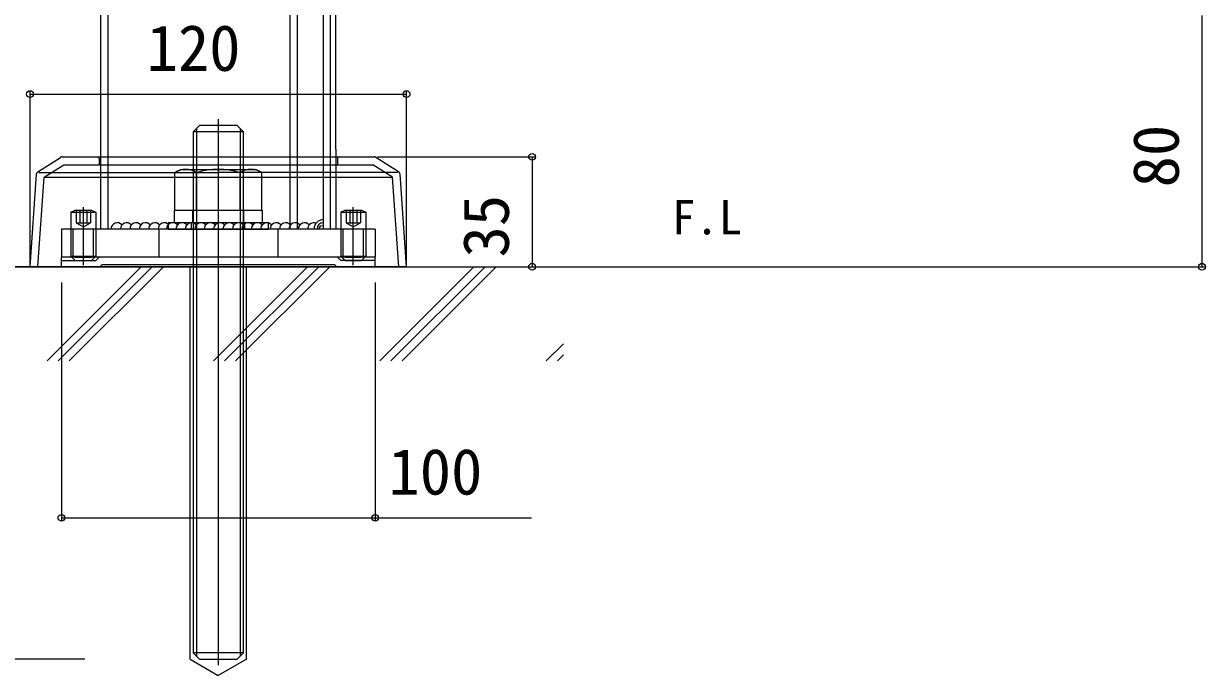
# Model space of a CAD drawing. Units: millimetres, scale not verified. Extents: x -875 to 875, y -1304 to 1298.
# Drawn here: x -643.5 to -266.9, y -270.6 to -63 of the extents above; entities that cross this region are included whole.
import ezdxf
from ezdxf.enums import TextEntityAlignment as Align

# ---------------------------------------------------------------- set-up
doc = ezdxf.new("R2010")
doc.units = ezdxf.units.MM
doc.header["$LTSCALE"] = 6
for name, color, linetype in [('0-2_USER1', 3, 'Continuous'), ('0-5_YKK_12', 2, 'Continuous'), ('0-6_YKK_13', 4, 'Continuous'), ('0-8_YKK_D', 6, 'Continuous'), ('0-A_YSS_K', 3, 'Continuous')]:
    doc.layers.add(name, color=color, linetype=linetype)
doc.styles.add('ＭＳ ゴシック', font='')
doc.styles.get('ＭＳ ゴシック').set_extended_font_data('MS Gothic')

msp = doc.modelspace()

# ---------------------------------------------------------------- linework, layer by layer
at = {"layer": '0-5_YKK_12'}
for p, q in [((-619, 187.1), (-619, -102.9)), ((-544, -102.9), (-544, 187.1)), ((-619, -102.9), (-619, -128.4)), ((-544, -102.9), (-544, -128.4))]:
    msp.add_line(p, q, dxfattribs=at)
at = {"layer": '0-6_YKK_13'}
for p, q in [((-616.7, 187.1), (-616.7, -128.4)), ((-558.6, -128.4), (-558.6, 187.1)), ((-556.3, -128.4), (-556.3, 187.1)), ((-548, -128.4), (-548, 187.1)), ((-545.7, -128.4), (-545.7, 187.1)), ((-581.5, -93.4), (-581.5, -267.4)), ((-589.5, -97.4), (-587.5, -95.4)), ((-589.5, -97.4), (-589.5, -263.4)), ((-573.5, -97.4), (-589.5, -97.4)), ((-588.417, -96.317), (-588.417, -264.482)), ((-575.5, -95.4), (-587.5, -95.4)), ((-573.5, -97.4), (-575.5, -95.4)), ((-574.582, -96.317), (-574.582, -264.482)), ((-573.5, -263.4), (-573.5, -97.4)), ((-631.21, -105.4), (-531.79, -105.4)), ((-638.975, -110.129), (-631.745, -105.555)), ((-630.776, -107.9), (-532.224, -107.9)), ((-619.5, -105.9), (-619.5, -107.9)), ((-543.5, -105.9), (-543.5, -107.9)), ((-524.025, -110.129), (-531.255, -105.555)), ((-638.683, -110.4), (-581.5, -110.4)), ((-636.997, -111.836), (-526.003, -111.836)), ((-588.428, -122.4), (-588.428, -110.472)), ((-524.317, -110.4), (-581.5, -110.4)), ((-574.572, -122.4), (-574.572, -110.472)), ((-521.5, -140.4), (-523.563, -110.905)), ((-628.5, -123), (-627.1, -122.4)), ((-628.5, -123), (-628.5, -128.4)), ((-628.5, -123), (-620.5, -123)), ((-627.1, -122.4), (-621.9, -122.4)), ((-626.8, -122.4), (-626.8, -126.4)), ((-625.601, -122.4), (-625.601, -126.4)), ((-624.5, -139.634), (-624.5, -121.453)), ((-623.399, -122.4), (-623.399, -126.4)), ((-622.2, -122.4), (-622.2, -126.4)), ((-621.9, -122.4), (-620.5, -123)), ((-620.5, -123), (-620.5, -128.4)), ((-589.6, -126.4), (-589.6, -122.4)), ((-573.4, -126.4), (-573.4, -122.4)), ((-542.5, -123), (-541.1, -122.4)), ((-542.5, -123), (-542.5, -128.4)), ((-542.5, -123), (-534.5, -123)), ((-541.1, -122.4), (-535.9, -122.4)), ((-540.8, -122.4), (-540.8, -126.4)), ((-539.601, -122.4), (-539.601, -126.4)), ((-538.5, -139.634), (-538.5, -121.453)), ((-537.399, -122.4), (-537.399, -126.4)), ((-536.2, -122.4), (-536.2, -126.4)), ((-535.9, -122.4), (-534.5, -123)), ((-534.5, -123), (-534.5, -128.4)), ((-626.8, -126.4), (-624.5, -127.728)), ((-626.8, -126.4), (-622.2, -126.4)), ((-624.5, -139.9), (-624.5, -125.9)), ((-624.5, -127.728), (-622.2, -126.4)), ((-590, -128.4), (-590, -126.4)), ((-573, -128.4), (-573, -126.4)), ((-540.8, -126.4), (-538.5, -127.728)), ((-540.8, -126.4), (-536.2, -126.4)), ((-538.5, -139.9), (-538.5, -125.9)), ((-538.5, -127.728), (-536.2, -126.4)), ((-531.5, -128.4), (-631.5, -128.4)), ((-631.5, -128.4), (-631.5, -137.4)), ((-628.5, -128.4), (-628.5, -137.4)), ((-627.75, -137.4), (-627.75, -128.4)), ((-621.25, -137.4), (-621.25, -128.4)), ((-620.5, -128.4), (-620.5, -137.4)), ((-600.5, -128.4), (-600.5, -137.4)), ((-562.5, -128.4), (-562.5, -137.4)), ((-542.5, -128.4), (-542.5, -137.4)), ((-541.75, -137.4), (-541.75, -128.4)), ((-535.25, -137.4), (-535.25, -128.4)), ((-534.5, -128.4), (-534.5, -137.4)), ((-531.5, -128.4), (-531.5, -137.4)), ((-531.5, -137.4), (-631.5, -137.4)), ((-531.5, -137.4), (-631.5, -137.4)), ((-628.5, -137), (-627.1, -138.4)), ((-628.5, -137), (-620.5, -137)), ((-627.1, -137.4), (-621.9, -137.4)), ((-627.1, -138.4), (-621.9, -138.4)), ((-621.9, -138.4), (-620.5, -137)), ((-542.5, -137), (-541.1, -138.4)), ((-542.5, -137), (-534.5, -137)), ((-541.1, -137.4), (-535.9, -137.4)), ((-541.1, -138.4), (-535.9, -138.4)), ((-535.9, -138.4), (-534.5, -137)), ((-531.5, -140.4), (-531.5, -137.4)), ((-619.247, -140.4), (-618.547, -139.7)), ((-618.547, -139.7), (-544.453, -139.7)), ((-543.753, -140.4), (-544.453, -139.7)), ((-543.753, -140.4), (-531.5, -140.4)), ((-573.5, -263.4), (-589.5, -263.4)), ((-589.5, -263.4), (-587.5, -265.4)), ((-573.5, -263.4), (-575.5, -265.4)), ((-587.5, -265.4), (-575.5, -265.4))]:
    msp.add_line(p, q, dxfattribs=at)
for points in [[(-638.994, -140.4), (-636.997, -111.836), (-630.776, -107.9)], [(-524.006, -140.4), (-526.003, -111.836), (-532.224, -107.9)], [(-521.5, -140.4), (-641.5, -140.4), (-639.437, -110.905)], [(-595.356, -122.4), (-595.356, -110.472), (-593.5, -109.4), (-569.5, -109.4)], [(-567.644, -122.4), (-567.644, -110.472), (-569.5, -109.4)], [(-595.5, -126.4), (-595.5, -122.4), (-567.5, -122.4), (-567.5, -126.4)], [(-631.5, -138.4), (-620.5, -138.4), (-619.5, -137.4)], [(-619.247, -140.4), (-631.5, -140.4), (-631.5, -137.4)], [(-531.5, -138.4), (-542.5, -138.4), (-543.5, -137.4)]]:
    msp.add_lwpolyline(points, dxfattribs=at)
msp.add_lwpolyline([(-565.5, -128.4), (-565.5, -126.4), (-597.5, -126.4), (-597.5, -128.4)], close=True, dxfattribs=at)
for centre, radius, start, end in [((-631.21, -106.4), 1, 90, 122.32299), ((-620, -105.9), 0.5, 0, 90), ((-543, -105.9), 0.5, 90, 180), ((-531.79, -106.4), 1, 57.67701, 90), ((-638.44, -110.975), 1, 122.32299, 176), ((-591.892, -115.534), 6.134, 55.61575, 124.38425), ((-581.5, -132.328), 22.928, 72.41205, 107.58795), ((-571.108, -115.534), 6.134, 55.61575, 124.38425), ((-524.56, -110.975), 1, 4, 57.67701), ((-613.7, -128.4), 2, 41.40962, 180), ((-610.7, -128.4), 2, 41.40962, 180), ((-607.7, -128.4), 2, 41.40962, 180), ((-604.7, -128.4), 2, 41.40962, 180), ((-601.7, -128.4), 2, 41.40962, 180), ((-598.7, -128.4), 2, 41.40962, 180), ((-596, -128.4), 2, 41.40962, 180), ((-593, -128.4), 2, 41.40962, 180), ((-590, -128.4), 2, 41.40962, 180), ((-587, -128.4), 2, 41.40962, 180), ((-584, -128.4), 2, 41.40962, 180), ((-581, -128.4), 2, 41.40962, 180), ((-578, -128.4), 2, 41.40962, 180), ((-575, -128.4), 2, 41.40962, 180), ((-572, -128.4), 2, 41.40962, 180), ((-569, -128.4), 2, 41.40962, 180), ((-566, -128.4), 2, 41.40962, 180), ((-563, -128.4), 2, 41.40962, 180), ((-560, -128.4), 2, 41.40962, 180), ((-557, -128.4), 2, 41.40962, 180), ((-554, -128.4), 2, 41.40962, 180), ((-551, -128.4), 2, 70.52878, 180), ((-548, -128.4), 3, 90, 180), ((-548, -128.4), 2, 90, 180), ((-548.4, -128.4), 1, 90, 180)]:
    msp.add_arc(centre, radius, start, end, dxfattribs=at)
at = {"layer": '0-8_YKK_D'}
for p, q in [((-268, -60.4), (-268, -140.4)), ((-641.5, -139.4), (-641.5, -84.4)), ((-641.5, -85.4), (-521.5, -85.4)), ((-521.5, -139.4), (-521.5, -84.4)), ((-530.79, -105.4), (-480.5, -105.4)), ((-481.5, -105.4), (-481.5, -140.4)), ((-624, -140.4), (-736, -140.4)), ((-624, -140.4), (-736, -140.4)), ((-499, -140.4), (-267, -140.4)), ((-495.427, -140.4), (-480.5, -140.4)), ((-631.5, -145.4), (-631.5, -221.4)), ((-531.5, -145.4), (-531.5, -221.4)), ((-624, -265.4), (-736, -265.4))]:
    msp.add_line(p, q, dxfattribs=at)
msp.add_lwpolyline([(-631.5, -220.4), (-531.5, -220.4), (-481.655, -220.4)], dxfattribs=at)
for centre in [(-641.5, -85.4), (-521.5, -85.4), (-481.5, -105.4), (-481.5, -140.4), (-268, -140.4), (-631.5, -220.4), (-531.5, -220.4)]:
    msp.add_circle(centre, 1.075, dxfattribs=at)
at = {"layer": '0-A_YSS_K'}
for p, q in [((-691.5, -140.4), (-471.5, -140.4)), ((-636.074, -170.4), (-606.074, -140.4)), ((-632.538, -170.4), (-602.538, -140.4)), ((-629.003, -170.4), (-599.003, -140.4)), ((-590.5, -265.4), (-590.5, -140.4)), ((-583.041, -170.4), (-553.041, -140.4)), ((-579.505, -170.4), (-549.505, -140.4)), ((-575.969, -170.4), (-545.969, -140.4)), ((-572.5, -265.4), (-572.5, -140.4)), ((-530.008, -170.4), (-500.008, -140.4)), ((-526.472, -170.4), (-496.472, -140.4)), ((-522.936, -170.4), (-492.936, -140.4)), ((-476.975, -170.4), (-471.5, -164.925)), ((-473.439, -170.4), (-471.5, -168.461)), ((-590.5, -265.4), (-581.5, -270.596)), ((-572.5, -265.4), (-581.5, -270.596))]:
    msp.add_line(p, q, dxfattribs=at)

# ---------------------------------------------------------------- texts
at = {"layer": '0-2_USER1', "style": 'ＭＳ ゴシック'}
msp.add_text('F.L', height=11, dxfattribs=at).set_placement((-436.955, -133.4), align=Align.BOTTOM_LEFT)
at = {"layer": '0-8_YKK_D', "style": 'ＭＳ ゴシック'}
for s, p in [('120', (-604.341, -82.4)), ('100', (-527.268, -217.4))]:
    msp.add_text(s, height=14.66, dxfattribs=at).set_placement(p, align=Align.BOTTOM_LEFT)
for s, p in [('80', (-271, -115.116)), ('35', (-484.5, -137.445))]:
    msp.add_text(s, height=14.66, rotation=90, dxfattribs=at).set_placement(p, align=Align.BOTTOM_LEFT)

doc.saveas('drawing.dxf')
